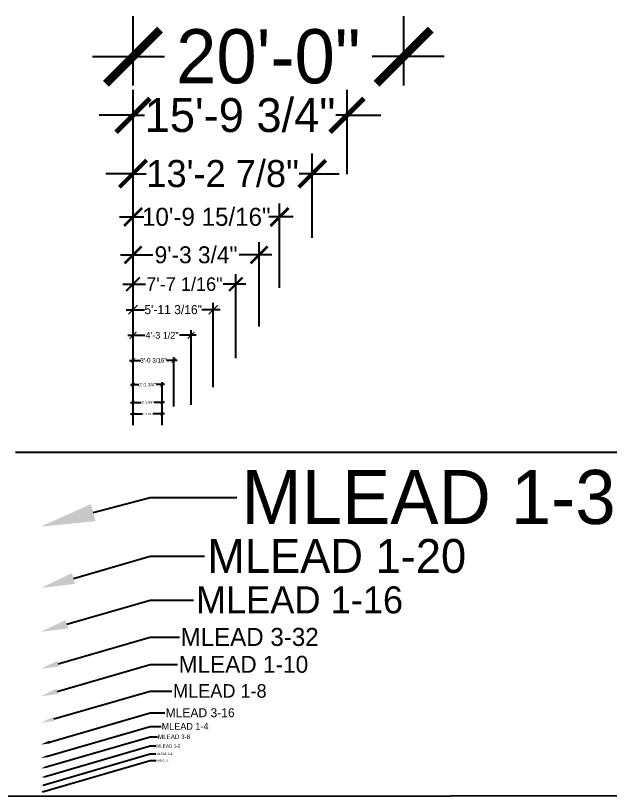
# Model space of a CAD drawing. Header units: inches. Extents: x -415 to 14109, y -1276 to 3235.
# Drawn here: x -120 to 406, y -1243 to -550 of the extents above; entities that cross this region are included whole.
import ezdxf
from ezdxf import colors
from ezdxf.entities.mleader import LeaderData, LeaderLine
from ezdxf.math import Vec2, Vec3

# ---------------------------------------------------------------- set-up
doc = ezdxf.new("R2010")
doc.units = ezdxf.units.IN
doc.header["$MEASUREMENT"] = 0
doc.layers.add('L-TTLB', color=7, linetype='Continuous')
doc.styles.add('TEXT  1-20', font='', dxfattribs={"height": 30})
doc.styles.add('TEXT 1-1', font='', dxfattribs={"height": 1.5})
doc.styles.add('TEXT 1-10', font='', dxfattribs={"height": 15})
doc.styles.add('TEXT 1-16', font='', dxfattribs={"height": 24})
doc.styles.add('TEXT 1-2', font='', dxfattribs={"height": 3})
doc.styles.add('TEXT 1-20', font='', dxfattribs={"height": 30})
doc.styles.add('TEXT 1-32', font='', dxfattribs={"height": 48})
doc.styles.add('TEXT 1-4', font='', dxfattribs={"height": 6})
doc.styles.add('TEXT 1-8', font='', dxfattribs={"height": 12})
doc.styles.add('TEXT 3-16', font='', dxfattribs={"height": 8})
doc.styles.add('TEXT 3-32', font='', dxfattribs={"height": 16})
doc.styles.add('TEXT 3-4', font='', dxfattribs={"height": 2})
doc.styles.add('TEXT 3-8', font='', dxfattribs={"height": 4})
doc.styles.get('TEXT  1-20').set_extended_font_data('Avenir LT Std 55 Roman')
doc.styles.get('TEXT 1-1').set_extended_font_data('Avenir LT Std 55 Roman')
doc.styles.get('TEXT 1-10').set_extended_font_data('Avenir LT Std 55 Roman')
doc.styles.get('TEXT 1-16').set_extended_font_data('Avenir LT Std 55 Roman')
doc.styles.get('TEXT 1-2').set_extended_font_data('Avenir LT Std 55 Roman')
doc.styles.get('TEXT 1-20').set_extended_font_data('Avenir LT Std 55 Roman')
doc.styles.get('TEXT 1-32').set_extended_font_data('Avenir LT Std 55 Roman')
doc.styles.get('TEXT 1-4').set_extended_font_data('Avenir LT Std 55 Roman')
doc.styles.get('TEXT 1-8').set_extended_font_data('Avenir LT Std 55 Roman')
doc.styles.get('TEXT 3-16').set_extended_font_data('Avenir LT Std 55 Roman')
doc.styles.get('TEXT 3-32').set_extended_font_data('Avenir LT Std 55 Roman')
doc.styles.get('TEXT 3-4').set_extended_font_data('Avenir LT Std 55 Roman')
doc.styles.get('TEXT 3-8').set_extended_font_data('Avenir LT Std 55 Roman')
doc.dimstyles.new('DIM 1-1', dxfattribs={"dimscale": 24, "dimtxt": 1.5, "dimasz": 0.125, "dimexe": 0.09375, "dimexo": 0.09375, "dimgap": 0.0625, "dimtad": 0, "dimdec": 4, "dimzin": 3, "dimdsep": 46, "dimlunit": 4, "dimtxsty": 'TEXT 1-1', "dimblk1": 'ARCHTICK', "dimblk2": 'ARCHTICK', "dimsah": 1, "dimcen": 0.09375, "dimdle": 0.09375, "dimclrt": 256, "dimadec": 0, "dimazin": 0, "dimtfac": 1, "dimtdec": 4, "dimtmove": 2, "dimatfit": 3, "dimfxl": 0.09375, "dimfrac": 2, "dimtolj": 1, "dimtzin": 0, "dimarcsym": 0})
doc.dimstyles.new('DIM 1-10', dxfattribs={"dimscale": 120, "dimtxt": 15, "dimasz": 0.125, "dimexe": 0.09375, "dimexo": 0.09375, "dimgap": 0.0625, "dimtad": 0, "dimdec": 4, "dimzin": 3, "dimdsep": 46, "dimlunit": 4, "dimtxsty": 'TEXT 1-10', "dimblk1": 'ARCHTICK', "dimblk2": 'ARCHTICK', "dimsah": 1, "dimcen": 0.09375, "dimdle": 0.09375, "dimclrt": 256, "dimadec": 0, "dimazin": 0, "dimtfac": 1, "dimtdec": 4, "dimtmove": 2, "dimatfit": 3, "dimfxl": 0.09375, "dimfrac": 2, "dimtolj": 1, "dimtzin": 0, "dimarcsym": 0})
doc.dimstyles.new('DIM 1-16', dxfattribs={"dimscale": 192, "dimtxt": 24, "dimasz": 0.125, "dimexe": 0.09375, "dimexo": 0.09375, "dimgap": 0.0625, "dimtad": 0, "dimdec": 4, "dimzin": 3, "dimdsep": 46, "dimlunit": 4, "dimtxsty": 'TEXT 1-16', "dimblk1": 'ARCHTICK', "dimblk2": 'ARCHTICK', "dimsah": 1, "dimcen": 0.09375, "dimdle": 0.09375, "dimclrt": 256, "dimadec": 0, "dimazin": 0, "dimtfac": 1, "dimtdec": 4, "dimtmove": 2, "dimatfit": 3, "dimfxl": 0.09375, "dimfrac": 2, "dimtolj": 1, "dimtzin": 0, "dimarcsym": 0})
doc.dimstyles.new('DIM 1-2', dxfattribs={"dimscale": 24, "dimtxt": 3, "dimasz": 0.125, "dimexe": 0.09375, "dimexo": 0.09375, "dimgap": 0.0625, "dimtad": 0, "dimdec": 4, "dimzin": 3, "dimdsep": 46, "dimlunit": 4, "dimtxsty": 'TEXT 1-2', "dimblk1": 'ARCHTICK', "dimblk2": 'ARCHTICK', "dimsah": 1, "dimcen": 0.09375, "dimdle": 0.09375, "dimclrt": 256, "dimadec": 0, "dimazin": 0, "dimtfac": 1, "dimtdec": 4, "dimtmove": 2, "dimatfit": 3, "dimfxl": 0.09375, "dimfrac": 2, "dimtolj": 1, "dimtzin": 0, "dimarcsym": 0})
doc.dimstyles.new('DIM 1-20', dxfattribs={"dimscale": 240, "dimtxt": 30, "dimasz": 0.125, "dimexe": 0.09375, "dimexo": 0.09375, "dimgap": 0.0625, "dimtad": 0, "dimdec": 4, "dimzin": 3, "dimdsep": 46, "dimlunit": 4, "dimtxsty": 'TEXT  1-20', "dimblk1": 'ARCHTICK', "dimblk2": 'ARCHTICK', "dimsah": 1, "dimcen": 0.09375, "dimdle": 0.09375, "dimclrt": 256, "dimadec": 0, "dimazin": 0, "dimtfac": 1, "dimtdec": 4, "dimtmove": 2, "dimatfit": 3, "dimfxl": 0.09375, "dimfrac": 2, "dimtolj": 1, "dimtzin": 0, "dimarcsym": 0})
doc.dimstyles.new('DIM 1-32', dxfattribs={"dimscale": 384, "dimtxt": 48, "dimasz": 0.125, "dimexe": 0.09375, "dimexo": 0.09375, "dimgap": 0.0625, "dimtad": 0, "dimdec": 4, "dimzin": 3, "dimdsep": 46, "dimlunit": 4, "dimtxsty": 'TEXT 1-32', "dimblk1": 'ARCHTICK', "dimblk2": 'ARCHTICK', "dimsah": 1, "dimcen": 0.09375, "dimdle": 0.09375, "dimclrt": 256, "dimadec": 0, "dimazin": 0, "dimtfac": 1, "dimtdec": 4, "dimtmove": 2, "dimatfit": 3, "dimfxl": 0.09375, "dimfrac": 2, "dimtolj": 1, "dimtzin": 0, "dimarcsym": 0})
doc.dimstyles.new('DIM 1-4', dxfattribs={"dimscale": 48, "dimtxt": 6, "dimasz": 0.125, "dimexe": 0.09375, "dimexo": 0.09375, "dimgap": 0.0625, "dimtad": 0, "dimdec": 4, "dimzin": 3, "dimdsep": 46, "dimlunit": 4, "dimtxsty": 'TEXT 1-4', "dimblk1": 'ARCHTICK', "dimblk2": 'ARCHTICK', "dimsah": 1, "dimcen": 0.09375, "dimdle": 0.09375, "dimclrt": 256, "dimadec": 0, "dimazin": 0, "dimtfac": 1, "dimtdec": 4, "dimtmove": 2, "dimatfit": 3, "dimfxl": 0.09375, "dimfrac": 2, "dimtolj": 1, "dimtzin": 0, "dimarcsym": 0})
doc.dimstyles.new('DIM 1-8', dxfattribs={"dimscale": 96, "dimtxt": 12, "dimasz": 0.125, "dimexe": 0.09375, "dimexo": 0.09375, "dimgap": 0.0625, "dimtad": 0, "dimdec": 4, "dimzin": 3, "dimdsep": 46, "dimlunit": 4, "dimtxsty": 'TEXT 1-8', "dimblk1": 'ARCHTICK', "dimblk2": 'ARCHTICK', "dimsah": 1, "dimcen": 0.09375, "dimdle": 0.09375, "dimclrt": 256, "dimadec": 0, "dimazin": 0, "dimtfac": 1, "dimtdec": 4, "dimtmove": 2, "dimatfit": 3, "dimfxl": 0.09375, "dimfrac": 2, "dimtolj": 1, "dimtzin": 0, "dimarcsym": 0})
doc.dimstyles.new('DIM 3-16', dxfattribs={"dimscale": 64, "dimtxt": 8, "dimasz": 0.125, "dimexe": 0.09375, "dimexo": 0.09375, "dimgap": 0.0625, "dimtad": 0, "dimdec": 4, "dimzin": 3, "dimdsep": 46, "dimlunit": 4, "dimtxsty": 'TEXT 3-16', "dimblk1": 'ARCHTICK', "dimblk2": 'ARCHTICK', "dimsah": 1, "dimcen": 0.09375, "dimdle": 0.09375, "dimclrt": 256, "dimadec": 0, "dimazin": 0, "dimtfac": 1, "dimtdec": 4, "dimtmove": 2, "dimatfit": 3, "dimfxl": 0.09375, "dimfrac": 2, "dimtolj": 1, "dimtzin": 0, "dimarcsym": 0})
doc.dimstyles.new('DIM 3-32', dxfattribs={"dimscale": 128, "dimtxt": 16, "dimasz": 0.125, "dimexe": 0.09375, "dimexo": 0.09375, "dimgap": 0.0625, "dimtad": 0, "dimdec": 4, "dimzin": 3, "dimdsep": 46, "dimlunit": 4, "dimtxsty": 'TEXT 3-32', "dimblk1": 'ARCHTICK', "dimblk2": 'ARCHTICK', "dimsah": 1, "dimcen": 0.09375, "dimdle": 0.09375, "dimclrt": 256, "dimadec": 0, "dimazin": 0, "dimtfac": 1, "dimtdec": 4, "dimtmove": 2, "dimatfit": 3, "dimfxl": 0.09375, "dimfrac": 2, "dimtolj": 1, "dimtzin": 0, "dimarcsym": 0})
doc.dimstyles.new('DIM 3-4', dxfattribs={"dimscale": 24, "dimtxt": 2, "dimasz": 0.125, "dimexe": 0.09375, "dimexo": 0.09375, "dimgap": 0.0625, "dimtad": 0, "dimdec": 4, "dimzin": 3, "dimdsep": 46, "dimlunit": 4, "dimtxsty": 'TEXT 3-4', "dimblk1": 'ARCHTICK', "dimblk2": 'ARCHTICK', "dimsah": 1, "dimcen": 0.09375, "dimdle": 0.09375, "dimclrt": 256, "dimadec": 0, "dimazin": 0, "dimtfac": 1, "dimtdec": 4, "dimtmove": 2, "dimatfit": 3, "dimfxl": 0.09375, "dimfrac": 2, "dimtolj": 1, "dimtzin": 0, "dimarcsym": 0})
doc.dimstyles.new('DIM 3-8', dxfattribs={"dimscale": 32, "dimtxt": 4, "dimasz": 0.125, "dimexe": 0.09375, "dimexo": 0.09375, "dimgap": 0.0625, "dimtad": 0, "dimdec": 4, "dimzin": 3, "dimdsep": 46, "dimlunit": 4, "dimtxsty": 'TEXT 3-8', "dimblk1": 'ARCHTICK', "dimblk2": 'ARCHTICK', "dimsah": 1, "dimcen": 0.09375, "dimdle": 0.09375, "dimclrt": 256, "dimadec": 0, "dimazin": 0, "dimtfac": 1, "dimtdec": 4, "dimtmove": 2, "dimatfit": 3, "dimfxl": 0.09375, "dimfrac": 2, "dimtolj": 1, "dimtzin": 0, "dimarcsym": 0})

# ---------------------------------------------------------------- blocks, each defined once
blk = doc.blocks.new('_ARCHTICK')
at = {"color": 0, "linetype": 'ByBlock', "const_width": 0.15}
blk.add_lwpolyline([(-0.5, -0.5), (0.5, 0.5)], dxfattribs=at)
blk = doc.blocks.new('*D54')
at = {"layer": 'Defpoints', "color": 0, "transparency": 16777216}
for p in [(224.1, -586.62), (-15.9, -648.22), (224.1, -648.22)]:
    blk.add_point(p, dxfattribs=at)
at = {"layer": 'L-TTLB', "color": 0, "lineweight": -2, "transparency": 16777216}
for p, q in [((-15.9, -612.22), (-15.9, -550.62)), ((224.1, -612.22), (224.1, -550.62)), ((-51.9, -586.62), (12.11, -586.62)), ((260.1, -586.62), (196.09, -586.62))]:
    blk.add_line(p, q, dxfattribs=at)
at = {"layer": 'L-TTLB', "color": 0, "lineweight": -2, "transparency": 16777216, "xscale": 48, "yscale": 48, "zscale": 48, "rotation": 180}
blk.add_blockref('_ARCHTICK', (-15.9, -586.62), dxfattribs=at)
at = {"layer": 'L-TTLB', "color": 0, "lineweight": -2, "transparency": 16777216, "xscale": 48, "yscale": 48, "zscale": 48}
blk.add_blockref('_ARCHTICK', (224.1, -586.62), dxfattribs=at)
at = {"layer": 'L-TTLB', "transparency": 16777216, "insert": (104.1, -586.62), "char_height": 48, "attachment_point": 5, "style": 'TEXT 1-32'}
blk.add_mtext('\\A1;20\'-0"', dxfattribs=at)
blk = doc.blocks.new('*D55')
at = {"layer": 'Defpoints', "color": 0, "transparency": 16777216}
for p in [(142.99, -690.46), (-15.9, -765.19), (142.99, -765.19)]:
    blk.add_point(p, dxfattribs=at)
at = {"layer": 'L-TTLB', "color": 0, "lineweight": -2, "transparency": 16777216}
for p, q in [((-15.9, -747.19), (-15.9, -672.46)), ((142.99, -747.19), (142.99, -672.46)), ((-15.9, -690.46), (-39.9, -690.46)), ((-15.9, -690.46), (-4.29, -690.46)), ((142.99, -690.46), (131.39, -690.46)), ((142.99, -690.46), (166.99, -690.46))]:
    blk.add_line(p, q, dxfattribs=at)
at = {"layer": 'L-TTLB', "color": 0, "lineweight": -2, "transparency": 16777216, "xscale": 24, "yscale": 24, "zscale": 24}
blk.add_blockref('_ARCHTICK', (-15.9, -690.46), dxfattribs=at)
at = {"layer": 'L-TTLB', "color": 0, "lineweight": -2, "transparency": 16777216, "xscale": 24, "yscale": 24, "zscale": 24, "rotation": 180}
blk.add_blockref('_ARCHTICK', (142.99, -690.46), dxfattribs=at)
at = {"layer": 'L-TTLB', "transparency": 16777216, "insert": (63.55, -690.46), "char_height": 24, "attachment_point": 5, "style": 'TEXT 1-16'}
blk.add_mtext('\\A1;13\'-2 7/8"', dxfattribs=at)
blk = doc.blocks.new('*D56')
at = {"layer": 'Defpoints', "color": 0, "transparency": 16777216}
for p in [(114.02, -728.76), (-15.9, -803.49), (114.02, -803.49)]:
    blk.add_point(p, dxfattribs=at)
at = {"layer": 'L-TTLB', "color": 0, "lineweight": -2, "transparency": 16777216}
for p, q in [((-15.9, -791.49), (-15.9, -716.76)), ((114.02, -791.49), (114.02, -716.76)), ((-27.9, -728.76), (-6.36, -728.76)), ((126.02, -728.76), (104.48, -728.76))]:
    blk.add_line(p, q, dxfattribs=at)
at = {"layer": 'L-TTLB', "color": 0, "lineweight": -2, "transparency": 16777216, "xscale": 16, "yscale": 16, "zscale": 16, "rotation": 180}
blk.add_blockref('_ARCHTICK', (-15.9, -728.76), dxfattribs=at)
at = {"layer": 'L-TTLB', "color": 0, "lineweight": -2, "transparency": 16777216, "xscale": 16, "yscale": 16, "zscale": 16}
blk.add_blockref('_ARCHTICK', (114.02, -728.76), dxfattribs=at)
at = {"layer": 'L-TTLB', "transparency": 16777216, "insert": (49.06, -728.76), "char_height": 16, "attachment_point": 5, "style": 'TEXT 3-32'}
blk.add_mtext('\\A1;10\'-9 15/16"', dxfattribs=at)
blk = doc.blocks.new('*D57')
at = {"layer": 'Defpoints', "color": 0, "transparency": 16777216}
for p in [(75.18, -788.39), (-15.9, -863.12), (75.18, -863.12)]:
    blk.add_point(p, dxfattribs=at)
at = {"layer": 'L-TTLB', "color": 0, "lineweight": -2, "transparency": 16777216}
for p, q in [((-15.9, -854.12), (-15.9, -779.39)), ((75.18, -854.12), (75.18, -779.39)), ((-24.9, -788.39), (-4.7, -788.39)), ((84.18, -788.39), (63.98, -788.39))]:
    blk.add_line(p, q, dxfattribs=at)
at = {"layer": 'L-TTLB', "color": 0, "lineweight": -2, "transparency": 16777216, "xscale": 12, "yscale": 12, "zscale": 12, "rotation": 180}
blk.add_blockref('_ARCHTICK', (-15.9, -788.39), dxfattribs=at)
at = {"layer": 'L-TTLB', "color": 0, "lineweight": -2, "transparency": 16777216, "xscale": 12, "yscale": 12, "zscale": 12}
blk.add_blockref('_ARCHTICK', (75.18, -788.39), dxfattribs=at)
at = {"layer": 'L-TTLB', "transparency": 16777216, "insert": (29.64, -788.39), "char_height": 12, "attachment_point": 5, "style": 'TEXT 1-8'}
blk.add_mtext('\\A1;7\'-7 1/16"', dxfattribs=at)
blk = doc.blocks.new('*D58')
at = {"layer": 'Defpoints', "color": 0, "transparency": 16777216}
for p in [(55.28, -811), (-15.9, -885.73), (55.28, -885.73)]:
    blk.add_point(p, dxfattribs=at)
at = {"layer": 'L-TTLB', "color": 0, "lineweight": -2, "transparency": 16777216}
for p, q in [((-15.9, -879.73), (-15.9, -805)), ((55.28, -879.73), (55.28, -805)), ((-21.9, -811), (-5.78, -811)), ((61.28, -811), (45.16, -811))]:
    blk.add_line(p, q, dxfattribs=at)
at = {"layer": 'L-TTLB', "color": 0, "lineweight": -2, "transparency": 16777216, "xscale": 8, "yscale": 8, "zscale": 8, "rotation": 180}
blk.add_blockref('_ARCHTICK', (-15.9, -811), dxfattribs=at)
at = {"layer": 'L-TTLB', "color": 0, "lineweight": -2, "transparency": 16777216, "xscale": 8, "yscale": 8, "zscale": 8}
blk.add_blockref('_ARCHTICK', (55.28, -811), dxfattribs=at)
at = {"layer": 'L-TTLB', "transparency": 16777216, "insert": (19.69, -811), "char_height": 8, "attachment_point": 5, "style": 'TEXT 3-16'}
blk.add_mtext('\\A1;5\'-11 3/16"', dxfattribs=at)
blk = doc.blocks.new('*D59')
at = {"layer": 'Defpoints', "color": 0, "transparency": 16777216}
for p in [(35.57, -833.73), (-15.9, -900.01), (35.57, -900.01)]:
    blk.add_point(p, dxfattribs=at)
at = {"layer": 'L-TTLB', "color": 0, "lineweight": -2, "transparency": 16777216}
for p, q in [((-15.9, -895.51), (-15.9, -829.23)), ((35.57, -895.51), (35.57, -829.23)), ((-20.4, -833.73), (-5.54, -833.73)), ((40.07, -833.73), (25.22, -833.73))]:
    blk.add_line(p, q, dxfattribs=at)
at = {"layer": 'L-TTLB', "color": 0, "lineweight": -2, "transparency": 16777216, "xscale": 6, "yscale": 6, "zscale": 6, "rotation": 180}
blk.add_blockref('_ARCHTICK', (-15.9, -833.73), dxfattribs=at)
at = {"layer": 'L-TTLB', "color": 0, "lineweight": -2, "transparency": 16777216, "xscale": 6, "yscale": 6, "zscale": 6}
blk.add_blockref('_ARCHTICK', (35.57, -833.73), dxfattribs=at)
at = {"layer": 'L-TTLB', "transparency": 16777216, "insert": (9.84, -833.73), "char_height": 6, "attachment_point": 5, "style": 'TEXT 1-4'}
blk.add_mtext('\\A1;4\'-3 1/2"', dxfattribs=at)
blk = doc.blocks.new('*D60')
at = {"layer": 'Defpoints', "color": 0, "transparency": 16777216}
for p in [(20.31, -856.01), (-15.9, -900.01), (20.31, -900.01)]:
    blk.add_point(p, dxfattribs=at)
at = {"layer": 'L-TTLB', "color": 0, "lineweight": -2, "transparency": 16777216}
for p, q in [((-18.9, -856.01), (-9.25, -856.01)), ((-15.9, -897.01), (-15.9, -853.01)), ((23.31, -856.01), (13.67, -856.01)), ((20.31, -897.01), (20.31, -853.01))]:
    blk.add_line(p, q, dxfattribs=at)
at = {"layer": 'L-TTLB', "color": 0, "lineweight": -2, "transparency": 16777216, "xscale": 4, "yscale": 4, "zscale": 4, "rotation": 180}
blk.add_blockref('_ARCHTICK', (-15.9, -856.01), dxfattribs=at)
at = {"layer": 'L-TTLB', "color": 0, "lineweight": -2, "transparency": 16777216, "xscale": 4, "yscale": 4, "zscale": 4}
blk.add_blockref('_ARCHTICK', (20.31, -856.01), dxfattribs=at)
at = {"layer": 'L-TTLB', "transparency": 16777216, "insert": (2.21, -856.01), "char_height": 4, "attachment_point": 5, "style": 'TEXT 3-8'}
blk.add_mtext('\\A1;3\'-0 3/16"', dxfattribs=at)
blk = doc.blocks.new('*D61')
at = {"layer": 'Defpoints', "color": 0, "transparency": 16777216}
for p in [(9.82, -877.49), (-15.9, -900.01), (9.82, -900.01)]:
    blk.add_point(p, dxfattribs=at)
at = {"layer": 'L-TTLB', "color": 0, "lineweight": -2, "transparency": 16777216}
for p, q in [((-18.15, -877.49), (-10.7, -877.49)), ((-15.9, -897.76), (-15.9, -875.24)), ((12.07, -877.49), (4.62, -877.49)), ((9.82, -897.76), (9.82, -875.24))]:
    blk.add_line(p, q, dxfattribs=at)
at = {"layer": 'L-TTLB', "color": 0, "lineweight": -2, "transparency": 16777216, "xscale": 3, "yscale": 3, "zscale": 3, "rotation": 180}
blk.add_blockref('_ARCHTICK', (-15.9, -877.49), dxfattribs=at)
at = {"layer": 'L-TTLB', "color": 0, "lineweight": -2, "transparency": 16777216, "xscale": 3, "yscale": 3, "zscale": 3}
blk.add_blockref('_ARCHTICK', (9.82, -877.49), dxfattribs=at)
at = {"layer": 'L-TTLB', "transparency": 16777216, "insert": (-3.04, -877.49), "char_height": 3, "attachment_point": 5, "style": 'TEXT 1-2'}
blk.add_mtext('\\A1;2\'-1 3/4"', dxfattribs=at)
blk = doc.blocks.new('*D62')
at = {"layer": 'Defpoints', "color": 0, "transparency": 16777216}
for p in [(95.88, -762.44), (-15.9, -837.17), (95.88, -837.17)]:
    blk.add_point(p, dxfattribs=at)
at = {"layer": 'L-TTLB', "color": 0, "lineweight": -2, "transparency": 16777216}
for p, q in [((-15.9, -825.92), (-15.9, -751.19)), ((95.88, -825.92), (95.88, -751.19)), ((-27.15, -762.44), (1.79, -762.44)), ((107.13, -762.44), (78.19, -762.44))]:
    blk.add_line(p, q, dxfattribs=at)
at = {"layer": 'L-TTLB', "color": 0, "lineweight": -2, "transparency": 16777216, "xscale": 15, "yscale": 15, "zscale": 15, "rotation": 180}
blk.add_blockref('_ARCHTICK', (-15.9, -762.44), dxfattribs=at)
at = {"layer": 'L-TTLB', "color": 0, "lineweight": -2, "transparency": 16777216, "xscale": 15, "yscale": 15, "zscale": 15}
blk.add_blockref('_ARCHTICK', (95.88, -762.44), dxfattribs=at)
at = {"layer": 'L-TTLB', "transparency": 16777216, "insert": (39.99, -762.44), "char_height": 15, "attachment_point": 5, "style": 'TEXT 1-10'}
blk.add_mtext('\\A1;9\'-3 3/4"', dxfattribs=at)
blk = doc.blocks.new('*D63')
at = {"layer": 'Defpoints', "color": 0, "transparency": 16777216}
for p in [(173.85, -638.62), (-15.9, -713.35), (173.85, -713.35)]:
    blk.add_point(p, dxfattribs=at)
at = {"layer": 'L-TTLB', "color": 0, "lineweight": -2, "transparency": 16777216}
for p, q in [((-15.9, -690.85), (-15.9, -616.12)), ((173.85, -690.85), (173.85, -616.12)), ((-15.9, -638.62), (-45.9, -638.62)), ((-15.9, -638.62), (-5.83, -638.62)), ((173.85, -638.62), (163.78, -638.62)), ((173.85, -638.62), (203.85, -638.62))]:
    blk.add_line(p, q, dxfattribs=at)
at = {"layer": 'L-TTLB', "color": 0, "lineweight": -2, "transparency": 16777216, "xscale": 30, "yscale": 30, "zscale": 30}
blk.add_blockref('_ARCHTICK', (-15.9, -638.62), dxfattribs=at)
at = {"layer": 'L-TTLB', "color": 0, "lineweight": -2, "transparency": 16777216, "xscale": 30, "yscale": 30, "zscale": 30, "rotation": 180}
blk.add_blockref('_ARCHTICK', (173.85, -638.62), dxfattribs=at)
at = {"layer": 'L-TTLB', "transparency": 16777216, "insert": (78.97, -638.62), "char_height": 30, "attachment_point": 5, "style": 'TEXT  1-20'}
blk.add_mtext('\\A1;15\'-9 3/4"', dxfattribs=at)
blk = doc.blocks.new('*D74')
at = {"layer": 'Defpoints', "color": 0, "transparency": 16777216}
for p in [(9.82, -893.25), (-15.9, -915.77), (9.82, -915.77)]:
    blk.add_point(p, dxfattribs=at)
at = {"layer": 'L-TTLB', "color": 0, "lineweight": -2, "transparency": 16777216}
for p, q in [((-15.9, -913.52), (-15.9, -891)), ((9.82, -913.52), (9.82, -891)), ((-18.15, -893.25), (-8.64, -893.25)), ((12.07, -893.25), (2.57, -893.25))]:
    blk.add_line(p, q, dxfattribs=at)
at = {"layer": 'L-TTLB', "color": 0, "lineweight": -2, "transparency": 16777216, "xscale": 3, "yscale": 3, "zscale": 3, "rotation": 180}
blk.add_blockref('_ARCHTICK', (-15.9, -893.25), dxfattribs=at)
at = {"layer": 'L-TTLB', "color": 0, "lineweight": -2, "transparency": 16777216, "xscale": 3, "yscale": 3, "zscale": 3}
blk.add_blockref('_ARCHTICK', (9.82, -893.25), dxfattribs=at)
at = {"layer": 'L-TTLB', "transparency": 16777216, "insert": (-3.04, -893.25), "char_height": 2, "attachment_point": 5, "style": 'TEXT 3-4'}
blk.add_mtext('\\A1;2\'-1 3/4"', dxfattribs=at)
blk = doc.blocks.new('*D75')
at = {"layer": 'Defpoints', "color": 0, "transparency": 16777216}
for p in [(9.82, -903.32), (9.82, -913.26), (-15.9, -914.16)]:
    blk.add_point(p, dxfattribs=at)
at = {"layer": 'L-TTLB', "color": 0, "lineweight": -2, "transparency": 16777216}
for p, q in [((-18.15, -903.32), (-7.62, -903.32)), ((-15.9, -911.91), (-15.9, -901.07)), ((12.07, -903.32), (1.54, -903.32)), ((9.82, -911.01), (9.82, -901.07))]:
    blk.add_line(p, q, dxfattribs=at)
at = {"layer": 'L-TTLB', "color": 0, "lineweight": -2, "transparency": 16777216, "xscale": 3, "yscale": 3, "zscale": 3, "rotation": 180}
blk.add_blockref('_ARCHTICK', (-15.9, -903.32), dxfattribs=at)
at = {"layer": 'L-TTLB', "color": 0, "lineweight": -2, "transparency": 16777216, "xscale": 3, "yscale": 3, "zscale": 3}
blk.add_blockref('_ARCHTICK', (9.82, -903.32), dxfattribs=at)
at = {"layer": 'L-TTLB', "transparency": 16777216, "insert": (-3.04, -903.32), "char_height": 1.5, "attachment_point": 5, "style": 'TEXT 1-1'}
blk.add_mtext('\\A1;2\'-1 3/4"', dxfattribs=at)

msp = doc.modelspace()

# ---------------------------------------------------------------- linework, layer by layer
msp.add_lwpolyline([(-192.85099, -192.26476), (1627.01781, -191.54564), (1627.01781, -1241.90897), (-414.77704, -1242.6281), (-414.77704, -192.26476), (-341.30997, -192.26476)])
at = {"layer": 'L-TTLB'}
msp.add_lwpolyline([(-120, -937.23499), (427.01781, -937.23499)], dxfattribs=at)

# ---------------------------------------------------------------- dimensions: what is measured, and where the dimension line sits
for base, p1, p2, dimstyle, picture, middle in [((224.10223, -586.62165), (-15.89777, -648.22126), (224.10223, -648.22126), 'DIM 1-32', '*D54', (104.10223, -586.62165)), ((173.84516, -638.62139), (-15.89777, -713.34972), (173.84516, -713.34972), 'DIM 1-20', '*D63', (78.9737, -638.62139)), ((142.99203, -690.46125), (-15.89777, -765.18958), (142.99203, -765.18958), 'DIM 1-16', '*D55', (63.54713, -690.46125)), ((114.01895, -728.76398), (-15.89777, -803.49231), (114.01895, -803.49231), 'DIM 3-32', '*D56', (49.06059, -728.76398)), ((95.87752, -762.44326), (-15.89777, -837.17159), (95.87752, -837.17159), 'DIM 1-10', '*D62', (39.98988, -762.44326)), ((75.182481, -788.392468), (-15.89777, -863.120798), (75.182481, -863.120798), 'DIM 1-8', '*D57', (29.642356, -788.392468)), ((55.28111, -811.00204), (-15.89777, -885.73037), (55.28111, -885.73037), 'DIM 3-16', '*D58', (19.69167, -811.00204)), ((35.57277, -833.73003), (-15.89777, -900.01178), (35.57277, -900.01178), 'DIM 1-4', '*D59', (9.8375, -833.73003)), ((20.31469, -856.0143), (-15.89777, -900.01178), (20.31469, -900.01178), 'DIM 3-8', '*D60', (2.20846, -856.0143))]:
    dim = msp.add_linear_dim(base=base, p1=p1, p2=p2, dimstyle=dimstyle, dxfattribs=at)
    dim.commit()
    dim.dimension.update_dxf_attribs({"geometry": picture, "text_midpoint": middle})
for base, p1, p2, dimstyle, picture, middle in [((9.82473, -877.48698), (-15.89777, -900.01178), (9.82473, -900.01178), 'DIM 1-2', '*D61', (-3.03652, -877.48698)), ((9.82473, -893.24997), (-15.89777, -915.77477), (9.82473, -915.77477), 'DIM 3-4', '*D74', (-3.03652, -893.24997)), ((9.82473, -903.32465), (-15.89777, -914.15835), (9.82473, -913.26199), 'DIM 1-1', '*D75', (-3.03652, -903.32465))]:
    dim = msp.add_linear_dim(base=base, p1=p1, p2=p2, dimstyle=dimstyle, dxfattribs=at)
    dim.commit()
    dim.dimension.update_dxf_attribs({"geometry": picture, "text_midpoint": middle, "dimtype": 160})

# ---------------------------------------------------------------- leaders
ml = msp.add_multileader_mtext('Standard', dxfattribs=at)
ml.set_content('MLEAD 1-32', color=256, style='TEXT 1-32')
ml.set_leader_properties(color=256)
ml.build(insert=Vec2(0, 0))
ml.multileader.update_dxf_attribs({"dogleg_length": 76.8, "arrow_head_size": 48})
ctx = ml.context
ctx.base_point, ctx.char_height, ctx.arrow_head_size, ctx.landing_gap_size, ctx.plane_origin = Vec3(76.22433, -977.53175), 48, 48, 4, Vec3(-60.88007, -1005.65216)
notes = []
notes.append((ctx, [(0, (1, 1, 0), (-0.57567, -977.53175), (1, 0), 76.8, [(0, [(-97.57165, -1003.33966)], 0, [])])]))
ctx.mtext.insert, ctx.mtext.flow_direction = Vec3(80.22433, -953.12248), 5
ml = msp.add_multileader_mtext('Standard', dxfattribs=at)
ml.set_content('MLEAD 1-20', color=256, style='TEXT 1-20')
ml.set_leader_properties(color=256)
ml.build(insert=Vec2(0, 0))
ml.multileader.update_dxf_attribs({"dogleg_length": 48, "arrow_head_size": 30})
ctx = ml.context
ctx.base_point, ctx.char_height, ctx.arrow_head_size, ctx.landing_gap_size, ctx.plane_origin = Vec3(47.42433, -1029.6701), 30, 30, 2.4, Vec3(-60.88007, -1057.79051)
notes.append((ctx, [(0, (1, 1, 0), (-0.57567, -1029.6701), (1, 0), 48, [(0, [(-97.57165, -1057.79051)], 0, [])])]))
ctx.mtext.insert, ctx.mtext.flow_direction = Vec3(49.82433, -1014.40407), 5
ml = msp.add_multileader_mtext('Standard', dxfattribs=at)
ml.set_content('MLEAD 1-16', color=256, style='TEXT 1-16')
ml.set_leader_properties(color=256)
ml.build(insert=Vec2(0, 0))
ml.multileader.update_dxf_attribs({"dogleg_length": 38.4, "arrow_head_size": 24})
ctx = ml.context
ctx.base_point, ctx.char_height, ctx.arrow_head_size, ctx.plane_origin = Vec3(37.82433, -1068.54603), 24, 24, Vec3(-60.88007, -1096.66644)
notes.append((ctx, [(0, (1, 1, 0), (-0.57567, -1068.54603), (1, 0), 38.4, [(0, [(-97.57165, -1096.66644)], 0, [])])]))
ctx.mtext.insert, ctx.mtext.flow_direction = Vec3(39.82433, -1056.34139), 5
ml = msp.add_multileader_mtext('Standard', dxfattribs=at)
ml.set_content('MLEAD 3-32', color=256, style='TEXT 3-32')
ml.set_leader_properties(color=256)
ml.build(insert=Vec2(0, 0))
ml.multileader.update_dxf_attribs({"dogleg_length": 25.8, "arrow_head_size": 16})
ctx = ml.context
ctx.base_point, ctx.char_height, ctx.arrow_head_size, ctx.landing_gap_size, ctx.plane_origin = Vec3(25.22433, -1101.34411), 16, 16, 1, Vec3(-60.88007, -1129.46451)
notes.append((ctx, [(0, (1, 1, 0), (-0.57567, -1101.34411), (1, 0), 25.8, [(0, [(-97.57165, -1129.46451)], 0, [])])]))
ctx.mtext.insert, ctx.mtext.line_spacing_factor, ctx.mtext.flow_direction = Vec3(26.22433, -1093.20768), 1.5, 5
ml = msp.add_multileader_mtext('Standard', dxfattribs=at)
ml.set_content('MLEAD 1-10', color=256, style='TEXT 1-10')
ml.set_leader_properties(color=256)
ml.build(insert=Vec2(0, 0))
ml.multileader.update_dxf_attribs({"dogleg_length": 24, "arrow_head_size": 15})
ctx = ml.context
ctx.base_point, ctx.char_height, ctx.arrow_head_size, ctx.landing_gap_size, ctx.plane_origin = Vec3(23.42433, -1125.6332), 15, 15, 1.1875, Vec3(-60.88007, -1153.7536)
notes.append((ctx, [(0, (1, 1, 0), (-0.57567, -1125.6332), (1, 0), 24, [(0, [(-97.57165, -1153.7536)], 0, [])])]))
ctx.mtext.insert, ctx.mtext.flow_direction = Vec3(24.61183, -1118.00018), 5
ml = msp.add_multileader_mtext('Standard', dxfattribs=at)
ml.set_content('MLEAD 1-8', color=256, style='TEXT 1-8')
ml.set_leader_properties(color=256)
ml.build(insert=Vec2(0, 0))
ml.multileader.update_dxf_attribs({"dogleg_length": 19.2, "arrow_head_size": 12})
ctx = ml.context
ctx.base_point, ctx.char_height, ctx.arrow_head_size, ctx.landing_gap_size, ctx.plane_origin = Vec3(18.62433, -1149.18684), 12, 12, 1, Vec3(-60.88007, -1177.30724)
notes.append((ctx, [(0, (1, 1, 0), (-0.57567, -1149.18684), (1, 0), 19.2, [(0, [(-97.57165, -1177.30724)], 0, [])])]))
ctx.mtext.insert, ctx.mtext.flow_direction = Vec3(19.62433, -1143.10908), 5
ml = msp.add_multileader_mtext('Standard', dxfattribs=at)
ml.set_content('MLEAD 3-16', color=256, style='TEXT 3-16')
ml.set_leader_properties(color=256)
ml.build(insert=Vec2(0, 0))
ml.multileader.update_dxf_attribs({"dogleg_length": 12.8, "arrow_head_size": 8})
ctx = ml.context
ctx.base_point, ctx.char_height, ctx.arrow_head_size, ctx.landing_gap_size, ctx.plane_origin = Vec3(12.22433, -1168.54543), 8, 8, 0.75, Vec3(-60.88007, -1196.66583)
notes.append((ctx, [(0, (1, 1, 0), (-0.57567, -1168.54543), (1, 0), 12.8, [(0, [(-97.57165, -1196.66583)], 0, [])])]))
ctx.mtext.insert, ctx.mtext.flow_direction = Vec3(12.97433, -1164.47721), 5
ml = msp.add_multileader_mtext('Standard', dxfattribs=at)
ml.set_content('MLEAD 1-4', color=256, style='TEXT 1-4')
ml.set_leader_properties(color=256)
ml.build(insert=Vec2(0, 0))
ml.multileader.update_dxf_attribs({"dogleg_length": 9.6, "arrow_head_size": 6})
ctx = ml.context
ctx.base_point, ctx.char_height, ctx.arrow_head_size, ctx.landing_gap_size, ctx.plane_origin = Vec3(9.02433, -1180.51313), 6, 6, 0.5, Vec3(-60.88007, -1208.63354)
notes.append((ctx, [(0, (1, 1, 0), (-0.57567, -1180.51313), (1, 0), 9.6, [(0, [(-97.57165, -1208.63354)], 0, [])])]))
ctx.mtext.insert, ctx.mtext.flow_direction = Vec3(9.52433, -1177.51109), 5
ml = msp.add_multileader_mtext('Standard', dxfattribs=at)
ml.set_content('MLEAD 3-8', color=256, style='TEXT 3-8')
ml.set_leader_properties(color=256)
ml.build(insert=Vec2(0, 0))
ml.multileader.update_dxf_attribs({"dogleg_length": 6.4})
ctx = ml.context
ctx.base_point, ctx.landing_gap_size, ctx.plane_origin = Vec3(5.82433, -1189.83402), 0.375, Vec3(-60.88007, -1217.95442)
notes.append((ctx, [(0, (1, 1, 0), (-0.57567, -1189.83402), (1, 0), 6.4, [(0, [(-97.57165, -1217.95442)], 0, [])])]))
ctx.mtext.insert, ctx.mtext.flow_direction = Vec3(6.19933, -1187.79991), 5
ml = msp.add_multileader_mtext('Standard', dxfattribs=at)
ml.set_content('MLEAD 1-2', color=256, style='TEXT 1-2')
ml.set_leader_properties(color=256)
ml.build(insert=Vec2(0, 0))
ml.multileader.update_dxf_attribs({"dogleg_length": 4.8, "arrow_head_size": 3})
ctx = ml.context
ctx.base_point, ctx.char_height, ctx.arrow_head_size, ctx.landing_gap_size, ctx.plane_origin = Vec3(4.22433, -1197.88842), 3, 3, 0.5, Vec3(-60.88007, -1226.00883)
notes.append((ctx, [(0, (1, 1, 0), (-0.57567, -1197.88842), (1, 0), 4.8, [(0, [(-97.57165, -1226.00883)], 0, [])])]))
ctx.mtext.insert, ctx.mtext.flow_direction = Vec3(4.72433, -1196.3874), 5
ml = msp.add_multileader_mtext('Standard', dxfattribs=at)
ml.set_content('MLEAD 3-4', color=256, style='TEXT 3-4')
ml.set_leader_properties(color=256)
ml.build(insert=Vec2(0, 0))
ml.multileader.update_dxf_attribs({"dogleg_length": 4.8, "arrow_head_size": 2})
ctx = ml.context
ctx.base_point, ctx.char_height, ctx.arrow_head_size, ctx.landing_gap_size, ctx.plane_origin = Vec3(4.22433, -1204.97723), 2, 2, 0.5, Vec3(-60.88007, -1233.09764)
notes.append((ctx, [(0, (1, 1, 0), (-0.57567, -1204.97723), (1, 0), 4.8, [(0, [(-97.57165, -1233.09764)], 0, [])])]))
ctx.mtext.insert, ctx.mtext.flow_direction = Vec3(4.72433, -1203.96018), 5
ml = msp.add_multileader_mtext('Standard', dxfattribs=at)
ml.set_content('MLEAD 1-1', color=256, style='TEXT 1-1')
ml.set_leader_properties(color=256)
ml.build(insert=Vec2(0, 0))
ml.multileader.update_dxf_attribs({"dogleg_length": 4.8, "arrow_head_size": 1.5})
ctx = ml.context
ctx.base_point, ctx.char_height, ctx.arrow_head_size, ctx.landing_gap_size, ctx.plane_origin = Vec3(4.22433, -1210.80741), 1.5, 1.5, 0.5, Vec3(-60.88007, -1238.92782)
notes.append((ctx, [(0, (1, 1, 0), (-0.57567, -1210.80741), (1, 0), 4.8, [(0, [(-97.57165, -1238.92782)], 0, [])])]))
ctx.mtext.insert, ctx.mtext.flow_direction = Vec3(4.72433, -1210.0569), 5
for ctx, leaders in notes:
    for number, flags, end, landing, length, lines in leaders:
        leader = LeaderData()
        leader.index, (leader.has_last_leader_line, leader.has_dogleg_vector, leader.attachment_direction) = number, flags
        leader.last_leader_point, leader.dogleg_vector, leader.dogleg_length = Vec3(end), Vec3(landing), length
        for number, points, colour, breaks in lines:
            line = LeaderLine()
            line.index, line.vertices, line.color, line.breaks = number, Vec3.list(points), colors.encode_raw_color(colour), breaks
            leader.lines.append(line)
        ctx.leaders.append(leader)

doc.saveas('drawing.dxf')
